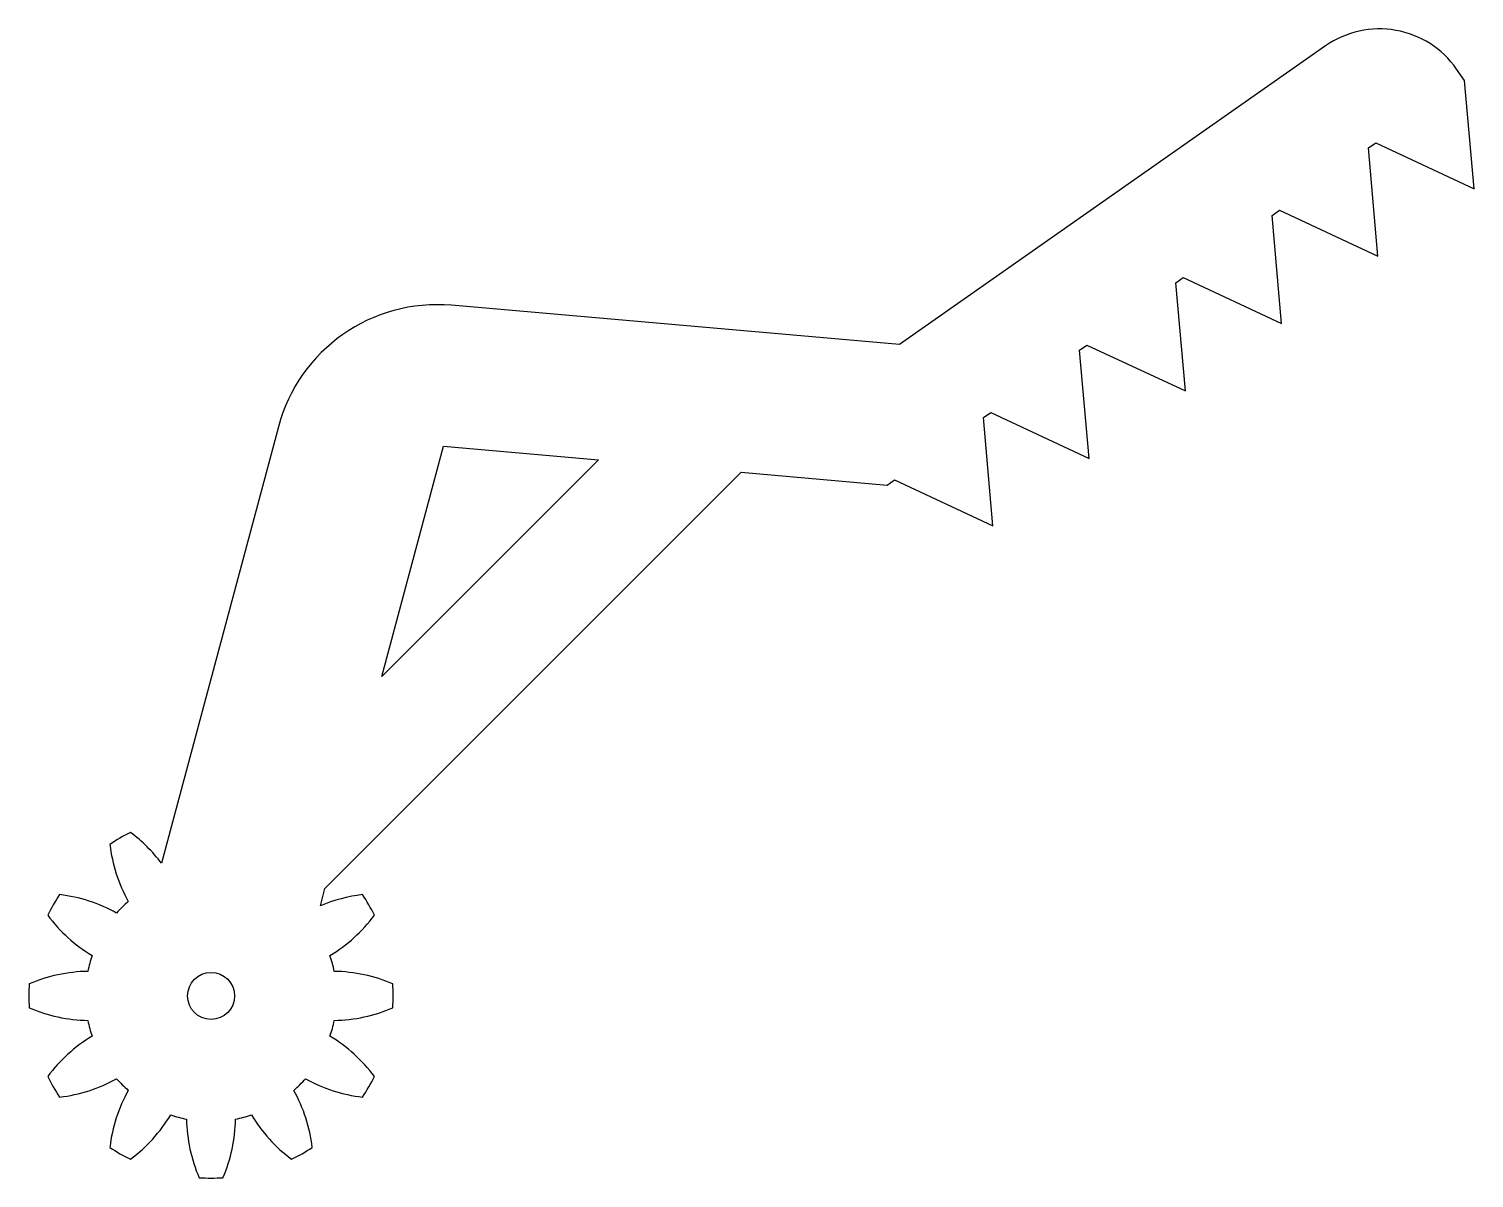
# Model space of a CAD drawing. Header units: millimetres. Extents: x -7.8 to 53.7, y -7.8 to 41.1.
import ezdxf

# ---------------------------------------------------------------- set-up
doc = ezdxf.new("R2010")
doc.units = ezdxf.units.MM

msp = doc.modelspace()

# ---------------------------------------------------------------- linework, layer by layer
msp.add_lwpolyline([(52.998, 39.423, 0.414214), (47.427, 40.406), (29.289, 27.705), (10.235, 29.372, 0.36397), (2.864, 24.21), (-2.111, 5.643, 0.070882), (-3.428, 6.951, 0.032737), (-4.306, 6.444, 0.097827), (-3.523, 4.018, 0.032737), (-4.018, 3.523, 0.097827), (-6.444, 4.306, 0.032737), (-6.951, 3.428, 0.097827), (-5.06, 1.718, 0.032737), (-5.241, 1.043, 0.097827), (-7.734, 0.507, 0.032737), (-7.734, -0.507, 0.097827), (-5.241, -1.043, 0.032737), (-5.06, -1.718, 0.097827), (-6.951, -3.428, 0.032737), (-6.444, -4.306, 0.097827), (-4.018, -3.523, 0.032737), (-3.523, -4.018, 0.097827), (-4.306, -6.444, 0.032737), (-3.428, -6.951, 0.097827), (-1.718, -5.06, 0.032737), (-1.043, -5.241, 0.097827), (-0.507, -7.734, 0.032737), (0.507, -7.734, 0.097827), (1.043, -5.241, 0.032737), (1.718, -5.06, 0.097827), (3.428, -6.951, 0.032737), (4.306, -6.444, 0.097827), (3.523, -4.018, 0.032737), (4.018, -3.523, 0.097827), (6.444, -4.306, 0.032737), (6.951, -3.428, 0.097827), (5.06, -1.718, 0.032737), (5.241, -1.043, 0.097827), (7.734, -0.507, 0.032737), (7.734, 0.507, 0.097827), (5.241, 1.043, 0.032737), (5.06, 1.718, 0.097827), (6.951, 3.428, 0.032737), (6.444, 4.306, 0.070882), (4.65, 3.832), (4.847, 4.567), (22.551, 22.271), (28.766, 21.728), (29.078, 21.946), (33.264, 19.994), (32.862, 24.595), (33.174, 24.814), (37.36, 22.862), (36.957, 27.463), (37.27, 27.682), (41.456, 25.73), (41.053, 30.331), (41.365, 30.55), (45.551, 28.598), (45.149, 33.199), (45.461, 33.418), (49.647, 31.466), (49.245, 36.067), (49.557, 36.286), (53.743, 34.334), (53.34, 38.935)], format="xyb", close=True)
msp.add_lwpolyline([(16.482, 22.802), (7.263, 13.584), (9.888, 23.379)], close=True)
msp.add_circle((0, 0), 1)

doc.saveas('drawing.dxf')
